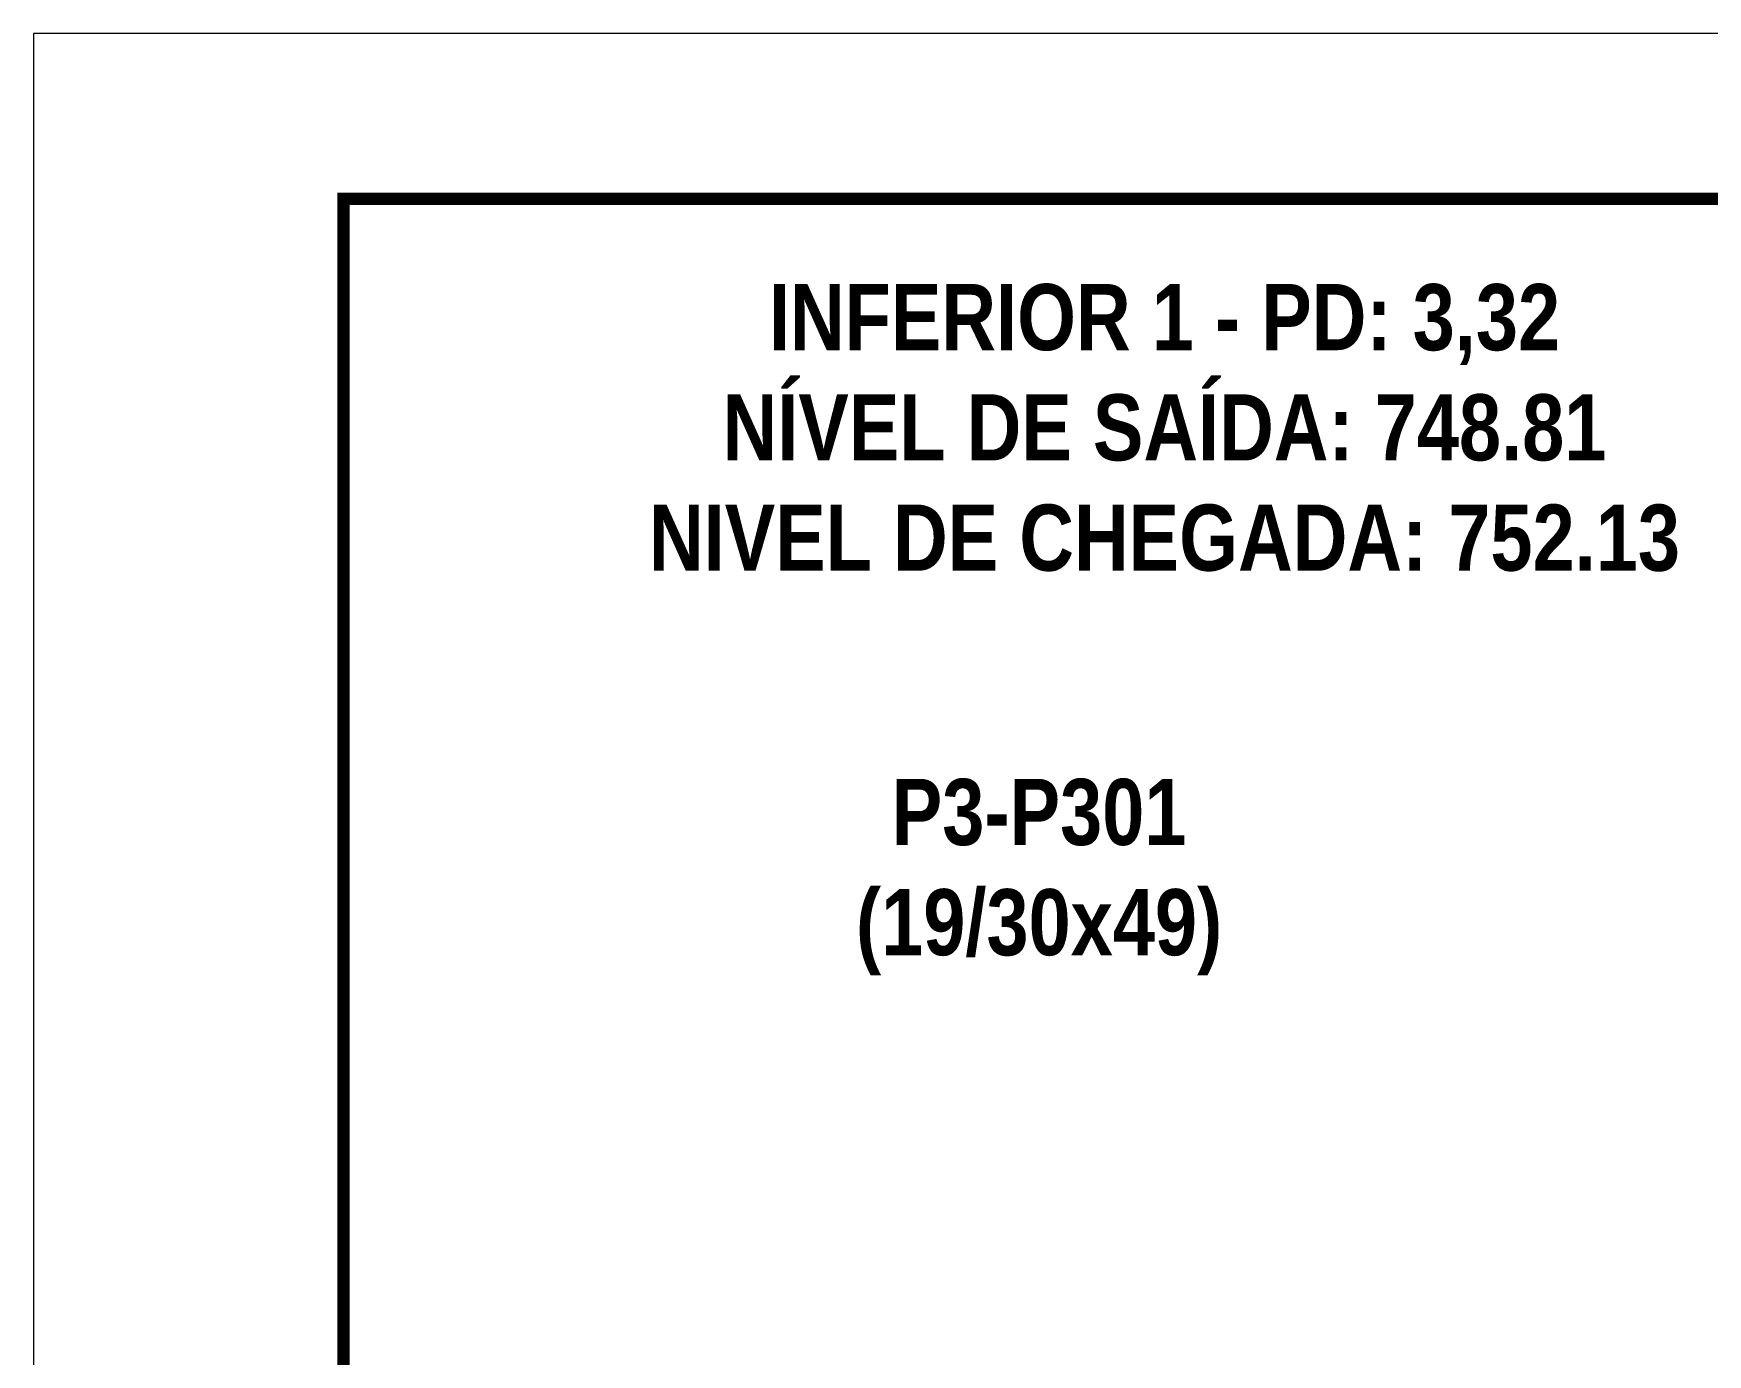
# Model space of a CAD drawing. Extents: x 2282 to 12463, y 760 to 16806.
# Drawn here: x 6068.4 to 6473.5, y 15273 to 15592.6 of the extents above; entities that cross this region are included whole.
import ezdxf

# ---------------------------------------------------------------- set-up
doc = ezdxf.new("R2010")
doc.units = 0
doc.linetypes.add('DASHED', pattern=[0.75, 0.5, -0.25])
doc.layers.add('Folhas', color=255, linetype='Continuous', lineweight=9)
doc.layers.add('SARRAFO DE PRESSAO', color=251, linetype='DASHED', lineweight=9)
doc.layers.add('NOMENCLATURA', color=7, linetype='Continuous')
doc.styles.add('ROMANC', font='techb___.ttf', dxfattribs={"height": 2.5})

# ---------------------------------------------------------------- blocks, each defined once
blk = doc.blocks.new('9999999999')
at = {"layer": 'Folhas'}
blk.add_lwpolyline([(98138.98, 34190.21), (99623.98, 34190.21), (99623.98, 35240.21), (98138.98, 35240.21)], close=True, dxfattribs=at)
at = {"layer": 'Folhas', "color": 30, "const_width": 3}
blk.add_lwpolyline([(98213.98, 34230.21), (99583.98, 34230.21), (99583.98, 35200.21), (98213.98, 35200.21)], close=True, dxfattribs=at)

msp = doc.modelspace()

# ---------------------------------------------------------------- block references
at = {"layer": 'SARRAFO DE PRESSAO', "color": 6, "linetype": 'ByBlock'}
msp.add_blockref('9999999999', (-92070.59, -19647.64), dxfattribs=at)

# ---------------------------------------------------------------- texts
at = {"layer": 'NOMENCLATURA', "color": 2, "insert": (6342.06, 15558.63), "char_height": 16, "attachment_point": 2, "style": 'ROMANC'}
msp.add_mtext_dynamic_manual_height_columns('\\PINFERIOR 1 - PD: 3,32\\PNÍVEL DE SAÍDA: 748.81\\PNIVEL DE CHEGADA: 752.13', width=300.2766, gutter_width=1, heights=[-101.38], dxfattribs=at)
at = {"layer": 'NOMENCLATURA', "insert": (6311.72, 15412.26), "char_height": 16, "attachment_point": 2, "style": 'ROMANC'}
msp.add_mtext_dynamic_manual_height_columns('P3-P301  \\P(19/30x49)', width=398.9746, gutter_width=1, heights=[-46.6], dxfattribs=at)

doc.saveas('drawing.dxf')
